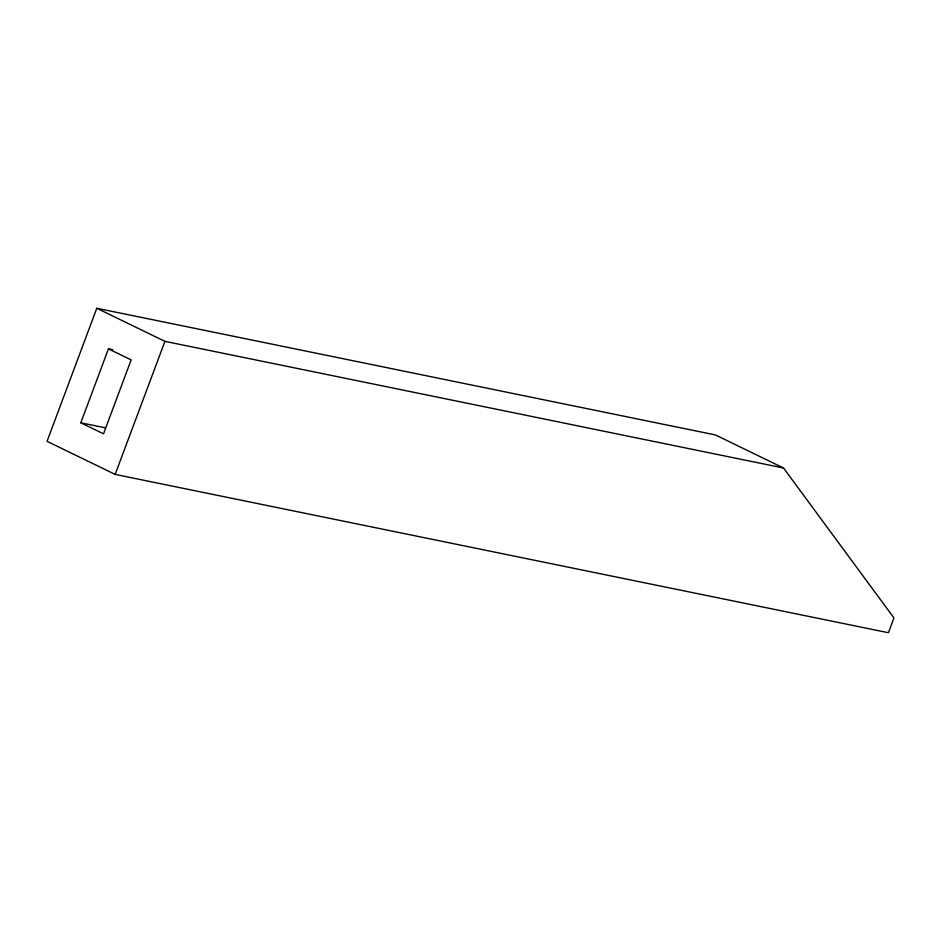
<?xml version="1.0" encoding="UTF-8"?>
<svg xmlns="http://www.w3.org/2000/svg" width="941" height="941" viewBox="0 0 941 941"><rect width="100%" height="100%" fill="white"/><g stroke="black" fill="none" stroke-linecap="round" stroke-linejoin="round"><path stroke-width="1.41" d="M96.794 308.272L47.05 441.329L115.167 474.405L888.422 632.728L893.95 617.943L783.524 468.006L715.395 434.93L96.794 308.272L164.922 341.348L783.524 468.006M108.45 348.864L131.152 359.897L103.522 433.813L80.808 422.791L108.45 348.864L112.755 349.746M115.167 474.405L164.922 341.348M80.808 422.791L105.204 427.779"/></g></svg>
